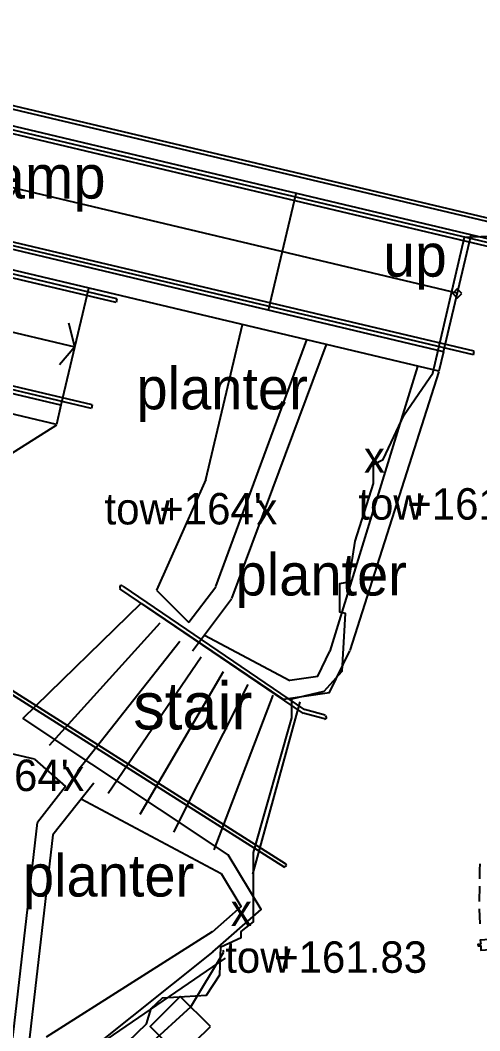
# Model space of a CAD drawing. Header units: feet. Extents: x -84 to 198, y -22 to 181.
# Drawn here: x 11.71 to 27.04, y 117.07 to 150.72 of the extents above; entities that cross this region are included whole.
import ezdxf
from ezdxf.enums import TextEntityAlignment as Align

# ---------------------------------------------------------------- set-up
doc = ezdxf.new("R2010")
doc.units = ezdxf.units.FT
for name, color, linetype in [('A-AREA-COMUN', 252, 'CONTINUOUS'), ('A-LINEA', 7, 'CONTINUOUS'), ('A-TEXTO-PDF', 3, 'CONTINUOUS')]:
    doc.layers.add(name, color=color, linetype=linetype)

msp = doc.modelspace()

# ---------------------------------------------------------------- linework, layer by layer
at = {"layer": 'A-AREA-COMUN'}
for points in [[(60.88, 154.3822), (56, 152.4089), (50.16, 149.6178), (45.088, 146.7378), (40.08, 143.4133), (39.68, 143.3778), (38.592, 142.5778), (38.528, 142.1689), (37.728, 141.7778), (36.768, 141.7778), (2.592, 149.8489)], [(14.368, 115.8044), (15.92, 117.2978), (16.08, 117.8133), (16.448, 118.1689), (17.92, 118.2578), (18.368, 118.9333), (18.4, 119.8578), (19.072, 120.1778), (19.072, 120.3733), (19.488, 120.6933), (19.488, 123.0044), (20.768, 127.4844), (20.768, 128.1244), (21.84, 128.3733), (22.448, 129.0489), (22.56, 130.9689), (22.368, 131.0044), (22.368, 131.9644), (22.672, 132.0178), (22.88, 133.3689), (23.488, 135.2889), (23.488, 135.9289), (23.808, 136.0889), (24.512, 137.5822), (25.472, 138.9689), (26.528, 143.5022), (27.6, 143.5378)]]:
    msp.add_lwpolyline(points, dxfattribs=at)
at = {"layer": 'A-LINEA'}
for p, q in [((-0.44, 150.6978), (37.3467, 141.7644)), ((-0.5467, 150.0444), (37.1867, 141.1111)), ((26.28, 141.6311), (-0.5467, 147.9778)), ((26.8533, 139.6978), (-0.5467, 146.1778)), ((26.8267, 139.5778), (-0.5467, 146.0578)), ((25.8267, 139.6844), (-0.5467, 145.9244)), ((25.6667, 139.0311), (-0.5467, 145.2444)), ((14.9333, 141.4444), (-0.5467, 145.1111)), ((14.9067, 141.3244), (-0.5467, 144.9778)), ((19.9867, 141.0711), (20.9067, 144.9511)), ((25.8267, 139.6844), (26.7467, 143.5778)), ((13.9867, 141.7911), (13.0667, 137.8978)), ((14.1067, 137.9111), (-0.5467, 141.3778)), ((14.9333, 141.4444), (14.9067, 141.3244)), ((14.08, 137.7911), (-0.5467, 141.2578)), ((13.0667, 137.8978), (-0.5467, 141.1244)), ((12.92, 137.2578), (-0.5467, 140.4444)), ((17.8933, 135.4311), (19.12, 140.5911)), ((18.2297, 131.8609), (21.2622, 140.0746)), ((13.5333, 139.8444), (13.0133, 139.2444)), ((18.7632, 131.4612), (21.9198, 139.9189)), ((25.8267, 139.6844), (25.6667, 139.0311)), ((26.8267, 139.5778), (26.8533, 139.6978)), ((24.9609, 139.1936), (22.0332, 129.7111)), ((25.6666, 139.0264), (22.6995, 129.7304)), ((13.0667, 137.8978), (12.92, 137.2578)), ((14.1067, 137.9111), (14.08, 137.7911)), ((2.5022, 130.701), (12.9314, 137.2503)), ((16.2621, 131.7421), (17.9108, 135.4258)), ((15.0233, 131.7912), (21.1497, 127.6332)), ((15.0344, 131.8835), (15.0254, 131.8017)), ((15.0267, 131.8844), (15.0267, 131.8844)), ((15.1299, 131.8713), (21.1848, 127.7618)), ((16.2508, 131.7373), (17.3363, 130.665)), ((17.3333, 130.6711), (18.2267, 131.8578)), ((11.8, 127.4711), (15.7467, 131.3111)), ((15.7491, 131.2983), (20.4843, 128.1044)), ((17.4533, 129.7244), (18.76, 131.4578)), ((12.68, 126.5778), (16.3733, 130.6578)), ((13.6267, 125.7378), (17.0267, 130.0444)), ((17.8573, 130.2481), (20.7033, 128.7341)), ((14.64, 124.9778), (17.7467, 129.5244)), ((15.7067, 124.2844), (18.4933, 129.0311)), ((16.8267, 123.6844), (19.3067, 128.6044)), ((11.1219, 128.4652), (20.517, 122.5158)), ((11.2164, 128.5391), (20.5434, 122.6328)), ((18.1733, 123.0978), (20.1467, 128.2444)), ((19.4667, 122.2844), (21.04, 128.0178)), ((21.8533, 127.4578), (21.1467, 127.6444)), ((21.88, 127.5778), (21.1867, 127.7644)), ((11.7938, 127.4689), (18.6297, 122.9319)), ((21.8576, 127.4466), (21.9312, 127.4887)), ((21.9312, 127.4887), (21.8891, 127.5623)), ((21.9333, 127.4978), (21.9333, 127.4978)), ((12.1799, 126.1184), (13.2173, 125.2049)), ((12.28, 124.0178), (13.2133, 125.2178)), ((12.8, 123.6044), (14.16, 125.3244)), ((13.7426, 124.7948), (18.4088, 122.3029)), ((12.2769, 124.0013), (11.1963, 114.6246)), ((12.8007, 123.5889), (11.8001, 114.9073)), ((20.5135, 122.5259), (20.5846, 122.5687)), ((20.5867, 122.5644), (20.5867, 122.5644)), ((27.0267, 121.8844), (27.0133, 121.3778)), ((27.0133, 121.1244), (27.04, 120.6311)), ((18.1074, 120.3616), (12.5772, 116.854)), ((17.395, 117.862), (18.4908, 119.6726)), ((18.4667, 119.7511), (18.4933, 119.6711))]:
    msp.add_line(p, q, dxfattribs=at)
for points in [[(-0.5467, 149.9111), (27.6933, 143.2311), (27.6667, 143.0978), (-0.5467, 149.7778)], [(-0.5467, 143.1778), (13.5333, 139.8444), (13.3333, 140.6311)], [(26.44, 141.6244), (26.2867, 141.7778), (26.1333, 141.6244), (26.2867, 141.4711), (26.44, 141.6244)], [(15.1213, 131.8738), (15.0799, 131.8974), (15.0344, 131.8835)], [(20.4835, 128.1099), (22.0226, 128.3389), (22.706, 129.726)], [(20.7026, 128.7396), (21.6285, 128.8766), (22.0396, 129.7066)], [(12.1867, 126.1129), (8.2059, 127.03), (5.4876, 123.99)], [(18.1369, 119.6985), (19.7402, 121.1034), (18.641, 122.924)], [(20.5846, 122.5687), (20.5781, 122.6154), (20.5399, 122.643)], [(27.04, 122.6311), (27.0267, 122.4311), (27.0267, 122.1244)], [(18.1169, 120.3649), (19.0814, 121.2056), (18.4202, 122.295)], [(27.0667, 119.9511), (26.9733, 119.9378), (26.9867, 119.8978), (27.0667, 119.8978), (27.0667, 119.7511), (27.8267, 119.8044), (27.8, 120.1378), (27.0533, 120.0844), (27.0667, 119.9511)], [(27.0667, 119.9511), (26.9733, 119.9378), (26.9867, 119.8978), (27.0667, 119.8978), (27.0667, 119.7511), (27.8267, 119.8044), (27.8, 120.1378), (27.0533, 120.0844), (27.0667, 119.9511)], [(18.1274, 119.6952), (12.7307, 115.3881), (15.3555, 109.0017)], [(18.5399, 119.4817), (13.1565, 115.8012), (15.0274, 109.554)], [(18.0533, 117.2111), (17.0467, 118.2044), (16.04, 117.2111), (17.0467, 116.2178), (18.0533, 117.2111)], [(17.3974, 117.8592), (14.5753, 115.2941), (15.1653, 111.5264)]]:
    msp.add_lwpolyline(points, dxfattribs=at)

# ---------------------------------------------------------------- texts
at = {"layer": 'A-TEXTO-PDF'}
for s, height, p in [('ramp', 1.45, (12.3477, 144.7841)), ('up', 1.428, (24.8754, 142.1841)), ('planter', 1.397, (18.4422, 137.7642)), ('x', 1.048, (23.5218, 135.6509)), ("+164'", 1.048, (18.0554, 133.9309)), ('tow', 1.048, (24.0756, 134.0909)), ('+161.83', 1.048, (27.1658, 134.0909)), ('tow', 1.048, (15.6089, 133.9309)), ('x', 1.048, (19.9348, 133.9309)), ('planter', 1.397, (21.7489, 131.5642)), ('stair', 1.573, (17.4655, 127.1019)), ("+164'", 1.048, (11.6154, 125.0509)), ('x', 1.048, (13.4948, 125.0509)), ('planter', 1.397, (14.6556, 121.5375)), ('x', 1.048, (19.0818, 120.5576)), ('tow', 1.048, (19.6356, 118.9976)), ('+161.83', 1.048, (22.7258, 118.9976))]:
    msp.add_text(s, height=height, dxfattribs=at).set_placement(p, align=Align.CENTER)

doc.saveas('drawing.dxf')
